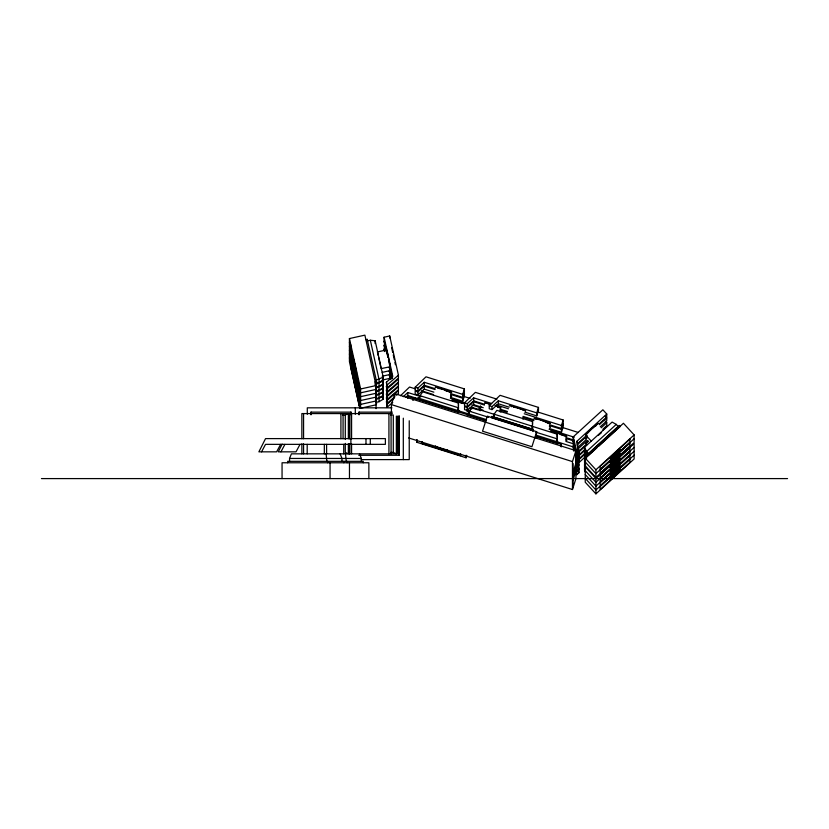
<?xml version="1.0" encoding="UTF-8"?>
<svg xmlns="http://www.w3.org/2000/svg" width="829" height="829" viewBox="0 0 829 829"><rect width="100%" height="100%" fill="white"/><g stroke="black" fill="none" stroke-linecap="round" stroke-linejoin="round"><path stroke-width="1.24" d="M458.427 411.63L458.447 403.081L422.78 391.848L420.023 395.692L419.163 398.428M458.437 412.168L458.447 409.713M494.094 416.189L494.094 414.199L496.851 410.355L532.519 421.588L532.498 429.287L532.498 426.293L494.094 414.199L493.224 416.935L531.638 429.028L532.498 426.293M557.192 442.727L557.202 434.178L531.379 426.044M573.658 450.593L573.668 447.059L535.907 435.08M391.412 414.759L391.412 404.604L394.873 393.661L575.937 450.665L575.937 478.592L572.466 489.535L408.656 437.95M412.51 399.951L413.236 397.64L486.074 420.572M466.82 455.473L466.085 457.784L416.707 442.24L417.443 439.919M457.567 410.521L458.427 407.785L420.023 395.692M462.675 394.376L464.406 388.905L426.002 376.812L415.163 387.236L415.163 390.231L417.899 391.091L424.272 385.278L424.272 382.283L462.675 394.376L462.675 397.371L450.675 393.599M462.675 397.371L464.406 391.899L464.406 388.905M462.675 401.226L462.675 398.231L464.406 392.759L464.406 395.754L462.675 401.226L450.675 397.443M458.934 410.842L458.499 412.21L417.35 399.257L417.785 397.889L486.54 419.64M466.737 414.801L467.162 413.433M468.54 413.972L469.401 411.236L472.157 407.402L494.302 414.365M480.519 405.878L479.131 410.262L479.131 407.267L471.929 404.998M479.483 410.023L480.519 406.738M480.178 410.832L480.872 406.645M536.746 412.883L538.477 407.412L500.074 395.319L489.234 405.744L489.234 408.738L491.97 409.599L498.343 403.785L498.343 400.79L536.746 412.883L536.746 415.878L524.747 412.096M536.746 415.878L538.477 410.407L538.477 407.412M533.006 429.349L532.57 430.717L491.421 417.764L491.856 416.396L533.006 429.349L533.006 431.494M536.684 431.691L531.928 446.738L482.54 431.194L487.307 416.148L536.684 431.691L535.959 437.857M556.321 441.608L557.192 438.873L535.586 432.075M549.43 424.686L561.43 428.469L561.43 425.474L563.171 420.002L537.959 412.065M561.43 428.469L563.171 422.997L563.171 420.002M561.43 432.323L561.43 429.329L563.171 423.857L563.171 426.852L561.43 432.323L549.43 428.541M557.264 443.308L557.699 441.94L557.699 444.075M560.642 446.593L561.378 444.282L535.451 436.116M572.466 489.535L572.466 461.608L575.937 450.665M573.077 472.209L577.471 458.323M573.077 476.064L577.471 462.178M573.077 479.918L577.471 466.022M289.549 461.328L289.549 458.458L291.414 453.846L397.433 453.846L397.433 416.096M282.161 444.116L278.275 451.836L296.026 451.836L300.025 444.354M261.539 451.836L265.539 444.354L385.381 444.354L385.381 438.603L265.539 438.603L258.876 451.836L276.627 451.836L280.627 444.354M280.938 451.836L284.938 444.354M591.15 441.007L585.543 434.904L589.253 431.049M597.419 424.375L598.269 423.277L594.559 426.21M587.305 436.873L586.6 437.785L587.305 437.401M588.155 432.137L586.6 433.93L587.305 433.557M595.657 426.044L597.212 424.251L596.497 424.624M587.398 436.593L585.543 438.748L587.398 437.505M587.398 441.411L585.543 443.567L587.398 442.323M588.155 440.8L586.6 442.603L588.155 441.556M400.511 395.723L409.536 387.039L415.547 388.925M588.725 431.443L596.403 424.531M590.258 429.971L593.554 426.966M386.438 382.242L392.801 376.428L384.096 337.216L389.713 335.973L398.417 375.185L398.417 378.179L387.06 388.034L386.438 382.242L387.06 388.034M403.267 396.656L407.806 392.511L421.008 396.666M405.992 397.164L407.806 395.506L407.806 392.511M417.899 391.091L417.899 388.096L424.272 382.283M417.899 391.951L415.163 391.081L415.163 394.076L417.899 394.946L417.899 391.951L424.272 386.138L435.07 389.537M417.899 394.946L424.272 389.133L424.272 386.138M496.985 399.163L475.38 392.366L464.541 402.78L464.541 405.775L467.287 406.635L467.287 403.64L473.649 397.837L491.649 403.505M467.287 406.635L473.649 400.832L473.649 397.837M473.649 401.682L473.649 404.676L467.287 410.49L467.287 407.495L473.649 401.682L484.447 405.08M491.97 409.599L491.97 406.604L498.343 400.79M606.755 414.034L577.046 441.152L578.911 452.551L576.797 454.489L573.171 439.919L573.171 436.924L602.87 409.795L606.755 414.034L606.755 417.028L599.326 423.806M593.284 427.401L587.657 433.101M593.284 427.691L596.144 425.35M577.046 444.147L586.331 435.671M577.046 445.007L587.264 435.681M599.326 424.666L606.755 417.878L605.201 416.189M577.979 447.152L586.331 439.525M600.258 426.811L606.755 420.873L606.755 417.878M577.979 448.976L587.264 440.5M601.191 427.785L606.755 422.697L605.201 421.008M576.797 454.489L576.797 451.494L578.911 449.556M577.979 451.971L586.331 444.344M603.046 429.08L606.755 425.691L606.755 422.697M577.979 452.821L587.264 444.344M603.046 429.94L606.755 426.552M584.528 447.277L612.103 422.085L616.279 424.396L618.216 426.51L588.517 453.639L586.569 451.525L584.528 447.277L584.528 450.054L587.865 455.929M578.911 453.411L578.911 456.406L576.797 458.344L576.797 455.349L578.911 453.411L578.114 449.805M577.979 455.815L584.476 449.888M577.979 456.675L584.476 450.738M578.911 458.219L578.911 461.214L576.797 463.152L576.797 460.157L578.911 458.219L578.114 454.624M616.279 424.396L586.569 451.525L586.569 454.52M577.979 459.67L584.476 453.732M577.979 460.53L585.409 453.743M578.911 462.074L576.797 464.012L576.797 467.007L578.911 465.069L578.114 458.468M587.45 456.634L587.45 454.499L619.284 425.443L620.247 426.5L598.725 446.157M577.979 463.525L584.476 457.587M585.243 458.136L623.429 423.267L634.123 434.904L634.123 442.613L595.927 477.483L585.243 465.846L585.243 458.136L595.927 469.784L595.927 477.483M596.849 447.867L588.424 455.556L587.45 454.499M578.911 465.929L576.797 467.867L576.797 470.862L578.911 468.924L578.114 462.323M578.911 469.774L578.911 472.768L576.797 474.706L576.797 471.711L578.911 469.774L578.114 466.178M595.927 469.784L634.123 434.904M634.123 438.759L595.927 473.628L585.243 461.991M595.927 478.447L634.123 443.577L634.123 458.976L595.927 493.856L585.243 482.219L585.243 466.81L595.927 478.447L595.927 493.856M634.123 447.422L595.927 482.302L585.243 470.654M634.123 451.277L595.927 486.146L585.243 474.509M634.123 455.131L595.927 490.001L585.243 478.364M598.31 435.432L601.502 432.614M387.06 385.039L398.417 375.185M387.06 388.894L398.417 379.04L398.417 382.034L387.06 391.889L386.438 386.086L387.06 391.889M387.06 392.739L398.417 382.894L398.417 385.889L387.06 395.744L386.438 389.941L387.06 395.744M387.06 396.594L398.417 386.739L398.417 389.734L387.06 399.588L386.438 393.796L387.06 399.588M394.635 396.873L387.06 403.443L387.06 400.448L398.417 390.594L398.417 393.588L396.521 395.236M392.739 402.366L387.06 407.298L387.06 404.293L394.635 397.733M586.393 434.448L585.543 434.904M383.226 377.174L376.231 380.086L376.231 383.081L379.04 382.459L383.226 379.962L383.226 377.174L375.143 340.76L370.335 340.253L367.527 340.864M383.226 381.029L376.231 383.931L376.231 386.936L379.04 386.314L383.226 383.817L382.666 378.521M383.226 384.884L376.231 387.785L376.231 390.78L379.04 390.158L383.226 387.661L382.666 382.366M383.226 388.728L376.231 391.64L376.231 394.635L379.04 394.013L383.226 391.516L382.666 386.221M383.226 392.583L376.231 395.495L376.231 398.49L379.04 397.868L383.226 395.371L382.666 390.076M383.226 396.438L376.231 399.34L376.231 402.334L379.04 401.713L383.226 399.215L382.666 393.93M342.719 415.018L345.289 415.018L348.346 413.578L348.346 438.748M485.991 403.215L486.913 403.236M499.472 407.599L496.281 405.992M359.776 408.303L349.434 361.672L349.434 338.553L364.884 335.144L376.065 385.568L376.065 408.676M365.817 339.672L367.216 339.362L376.542 381.381L376.542 384.583L375.133 384.894L375.133 381.692L376.542 381.381M377.319 351.962L386.583 349.911L387.671 354.356M380.977 368.646L390.314 366.719L388.449 357.672M382.2 372.366L390.314 370.573L389.765 367.661M382.2 376.211L390.314 374.428L389.547 370.594M382.2 380.065L390.314 378.273L389.765 375.361M376.065 404.821L360.615 408.231L360.615 388.977L376.065 385.568M376.065 389.423L360.615 392.832L349.434 342.408M376.065 393.267L360.615 396.676L349.434 346.263M376.065 397.122L360.615 400.531L349.434 350.107M376.065 400.977L360.615 404.386L349.434 353.962M391.941 407.827L307.29 407.827L307.29 414.293M392.314 412.137L358.76 412.137L358.76 414.676M392.283 413.578L349.869 413.578L349.869 438.748M390.728 415.018L393.298 415.018L393.298 452.416L396.355 453.846L396.355 416.096M390.728 452.416L393.298 452.416M358.76 455.287L399.309 455.287L399.309 415.94M289.549 458.458L361.371 458.458L361.371 461.328M361.226 459.608L409.236 459.608L409.236 420.769M41.45 478.592L787.55 478.592M449.411 391.962L450.334 391.993L441.702 388.749M523.482 410.469C526.933 410.479 508.136 404.542 511.607 406.728M564.632 435.95L565.554 435.971L563.544 434.956M435.691 446.033C432.375 446.033 450.427 451.722 447.1 449.619M437.536 387.692L440.044 388.283M497.701 407.277L498.789 407.516M455.08 400.811L453.308 400.77M547.078 422.831L549.088 423.08L542.228 420.386M552.756 431.671L555.264 432.272M488.001 403.474L489.421 403.837M540.456 419.847L535.607 418.977M456.499 401.174L464.779 403.868M553.202 432.22L562.124 434.427M515.762 407.35L523.026 409.92M513.286 406.863L515.762 407.64M498.343 403.785L509.141 407.184M496.457 405.008L508.457 408.79M524.229 413.754L561.43 425.474M445.256 389.962L437.981 388.241M540.446 419.93L547.72 422.79M445.256 390.252L448.955 391.692L445.256 390.532M487.369 403.505L489.835 404.283M464.064 396.5L470.064 398.386M562.829 427.598L578.424 432.51M424.272 385.278L435.07 388.677M473.649 400.832L484.447 404.231M489.234 405.744L491.97 406.604M500.053 409.143L507.255 411.412M523.026 416.376L533.835 419.775M450.675 394.449L462.675 398.231M500.053 409.992L507.255 412.262M533.835 420.635L523.026 417.236L523.026 419.225M549.43 425.546L561.43 429.329M424.272 389.133L433.868 392.158M473.649 404.676L483.255 407.702M415.163 387.236L417.899 388.096M450.334 398.189L467.287 403.64M549.088 429.287L574.29 437.225M556.912 432.821L560.477 433.94M560.477 434.23L564.176 435.681L560.477 434.51M421.546 390.811L433.546 394.594M480.519 409.391L482.924 410.137M470.737 407.609L477.939 409.878M565.896 437.577L574.29 440.22M469.535 408.096L471.929 408.842M565.896 438.427L574.29 441.08M467.287 407.495L464.541 406.635L464.541 409.63L470.737 411.464M565.896 441.422L573.098 443.691M488.613 417.288L469.401 411.236L469.401 413.236M466.789 411.08L469.193 411.837M407.806 395.506L418.614 398.904M467.939 415.184L486.095 420.904M535.482 436.448L556.052 442.924M416.21 399.008L407.806 396.355L407.806 398.355M391.412 404.604L572.466 461.608M390.314 366.719L390.065 365.921M390.314 378.273L390.065 377.475M585.543 458.064L584.528 455.94L584.528 458.717L585.543 460.955M585.543 461.919L584.528 459.794L584.528 462.572L585.543 464.8M585.543 465.763L584.528 463.639L584.528 466.426L585.543 468.654M585.543 469.618L584.528 467.494L584.528 470.281L585.543 472.509M586.569 458.364L584.528 453.909L584.528 451.121L586.569 455.37L586.569 457.37M359.506 453.846L361.371 458.458M340.108 453.846L341.973 458.458L341.973 461.328M389.951 365.216L389.547 363.651M389.547 367.496L390.003 369.174L389.796 367.962M389.951 376.77L389.547 375.205M573.171 436.924L576.797 451.494M576.797 455.349L573.171 440.769L573.171 443.764L574.984 451.059M575.886 454.696L576.797 458.344M574.373 450.448L573.171 445.587L573.171 447.587M576.186 457.732L576.797 460.157M573.171 448.582L573.772 451.007M575.886 459.515L576.797 463.152M576.186 468.426L576.797 470.862M576.186 469.287L576.797 471.711M575.886 471.069L576.797 474.706M389.765 368.563L390.065 369.765M389.547 371.351L390.065 373.62M377.568 352.76L378.252 355.61M389.381 370.781L390.003 373.019L389.796 371.817M387.516 353.558L388.449 357.786M378.698 357.568L380.801 367.32M577.316 445.349L578.911 452.551M578.114 452.8L578.911 456.406M578.114 457.618L578.911 461.214M578.114 461.473L578.911 465.069M578.114 465.318L578.911 468.924M578.114 469.173L578.911 472.768M391.62 347.548L392.708 352.449M393.257 354.895L394.345 359.796M394.884 362.252L395.423 364.698M387.91 357.361L384.096 340.211L384.096 337.216M388.449 359.817L392.531 378.2M386.003 349.641L384.096 341.061L385.464 350.19M389.537 365.568L392.262 377.827M389.267 367.34L391.713 378.376M385.184 349.817L384.096 344.916L384.915 351.589M389.806 370.646L391.443 378.003M389.267 371.195L390.894 378.552M384.646 351.216L384.096 348.771L384.096 350.76M389.806 374.501L390.894 379.402M389.267 375.05L390.086 378.718M389.537 377.122L390.086 379.578M382.666 377.454L383.226 379.962M382.666 381.299L383.226 383.817M387.06 400.448L386.438 397.64L387.06 403.443M387.06 404.293L386.438 401.495L387.06 407.298M382.666 385.153L383.226 387.661M382.666 389.008L383.226 391.516M382.666 392.853L383.226 395.371M370.335 340.253L379.04 379.464L379.04 382.459M382.666 396.708L383.226 399.215M375.993 382.117L376.542 384.583M375.993 382.76L376.542 388.438M375.993 386.604L376.542 392.293L375.993 389.817M375.993 390.459L376.542 396.138M375.993 393.671L376.542 399.992M375.993 398.169L376.542 403.847L375.993 401.371M349.434 338.553L360.615 388.977M349.434 357.817L360.615 408.231M387.133 352.833L387.516 354.667M387.102 352.522L387.35 353.745M389.796 364.118L390.003 365.32M386.832 351.361L386.583 349.911M389.796 375.672L390.003 376.874M345.496 453.846L346.284 461.328M326.098 453.846L326.885 461.328M577.046 441.152L577.046 443.152M573.077 463.546L573.077 487.618M561.378 444.282L561.378 446.852M557.202 434.178L557.202 436.956M557.202 438.023L557.192 441.878M532.519 421.588L532.519 424.365M466.085 455.214L466.085 457.784M461.712 403.132L458.147 402.013M460.603 453.629L460.603 455.629L422.189 443.536L422.189 441.536M458.447 403.081L458.447 405.858M458.447 406.935L458.427 410.78M416.707 439.671L416.707 442.24M413.236 397.64L413.236 400.21M403.308 418.179L403.308 459.608M398.77 415.94L398.77 455.287M394.873 393.661L394.873 396.2M391.081 413.578L391.081 453.846M389.713 335.973L389.713 337.973M388.925 413.578L388.925 453.846M379.04 383.319L379.04 386.314M379.04 387.164L379.04 390.158M379.04 391.019L379.04 394.013M379.04 394.873L379.04 397.868M379.04 398.718L379.04 401.713M375.143 340.76L375.143 343.548M370.294 438.603L370.294 444.354M368.864 478.592L368.864 462.769L282.057 462.769L282.057 478.592M367.216 339.362L367.216 341.496M365.983 438.603L365.983 444.354M363.247 462.769L363.247 461.328L287.673 461.328L287.673 462.769M359.371 383.806L359.371 386.801L350.677 347.579L350.677 344.584M359.371 387.651L359.371 390.646M359.371 394.5L359.371 391.506L350.677 352.294L350.677 355.289M359.371 403.06L359.371 406.055L350.677 366.843L350.677 363.848M359.299 412.137L359.299 414.676M355.299 407.827L355.299 414.293M351.579 413.578L351.579 438.748M351.579 443.784L351.579 453.846M351.299 414.676L351.299 412.137L310.751 412.137L310.751 414.676M350.895 438.603L350.895 444.354M350.76 412.137L350.76 414.676M350.677 348.439L350.677 351.434M349.869 443.784L349.869 453.846M349.423 438.748L349.423 413.578L301.86 413.578L301.86 438.748M349.423 443.784L349.423 453.846M349.465 462.769L349.465 478.592M348.346 443.784L348.346 453.846L345.289 452.416L345.289 443.38M347.082 461.328L347.082 462.769M345.289 415.018L345.289 439.515M343.848 461.328L343.848 462.769M343.724 444.354L343.724 453.846M343.071 413.578L343.071 438.748M340.916 413.578L340.916 438.748M330.066 462.769L330.066 478.592M327.683 461.328L327.683 462.769M326.595 444.354L326.595 453.846M324.326 444.354L324.326 453.846M311.289 412.137L311.289 414.676M307.196 444.354L307.196 453.846M303.569 413.578L303.569 438.748M303.569 443.784L303.569 453.846M301.86 443.784L301.86 453.846M509.317 405.744A8.632 0.611 17.6 0 1 518.612 408.034A8.632 0.611 17.6 0 1 525.493 411.008M468.447 413.267A8.632 0.611 17.6 0 1 469.266 413.039M419.059 397.713A8.632 0.611 17.6 0 1 419.888 397.485M467.877 408.904A8.632 0.611 17.6 0 1 467.059 409.132M452.8 400.79A8.632 0.611 17.6 0 1 454.116 400.428A8.632 0.611 17.6 0 1 464.043 403.454M565.824 439.588A8.632 0.611 17.6 0 1 565.824 440.23M550.746 431.474A8.632 0.611 17.6 0 1 559.762 433.515A8.632 0.611 17.6 0 1 565.824 436.375M435.526 387.495A8.632 0.611 17.6 0 1 444.551 389.526A8.632 0.611 17.6 0 1 450.603 392.397M494.986 405.422A8.632 0.611 17.6 0 1 499.98 407.941M485.721 403.454A8.632 0.611 17.6 0 1 490.727 404.086M549.358 426.697A8.632 0.611 17.6 0 1 550.176 427.443M450.603 395.599A8.632 0.611 17.6 0 1 450.603 396.241M535.109 418.997A8.632 0.611 17.6 0 1 541.161 419.951A8.632 0.611 17.6 0 1 550.176 423.598M499.98 411.153A8.632 0.611 17.6 0 1 499.98 411.795M610.103 458.624L620.113 449.619L610.103 458.624M610.103 462.478L620.113 453.473L610.103 462.478M610.103 467.297L620.113 458.282L610.103 467.297M610.103 471.141L620.113 462.136L610.103 471.141M610.103 474.996L620.113 465.991L610.103 474.996M610.103 478.851L620.113 469.836L610.103 478.851M629.874 439.215L600.165 466.333L600.165 469.328L629.874 442.209L629.874 439.215M629.874 443.059L600.165 470.188L600.165 473.183L629.874 446.054L629.874 443.059M629.874 447.878L600.165 474.996L600.165 477.991L629.874 450.872L629.874 447.878M629.874 451.732L600.165 478.851L600.165 481.846L629.874 454.727L629.874 451.732M629.874 455.577L600.165 482.706L600.165 485.701L629.874 458.572L629.874 455.577M629.874 459.432L600.165 486.55L600.165 489.545L629.874 462.427L629.874 459.432M353.589 359.071L356.522 372.418L353.589 359.071M353.589 362.915L356.522 376.262L353.589 362.915M353.589 366.77L356.522 380.117L353.589 366.77M353.589 370.625L356.522 383.972L353.589 370.625M353.589 374.47L356.522 387.827L353.589 374.47M353.589 378.325L356.522 391.671L353.589 378.325M359.371 395.36L350.677 356.138L350.677 359.133L359.371 398.355L359.371 395.36M359.371 399.205L350.677 359.993L350.677 362.988L359.371 402.2L359.371 399.205"/></g></svg>
